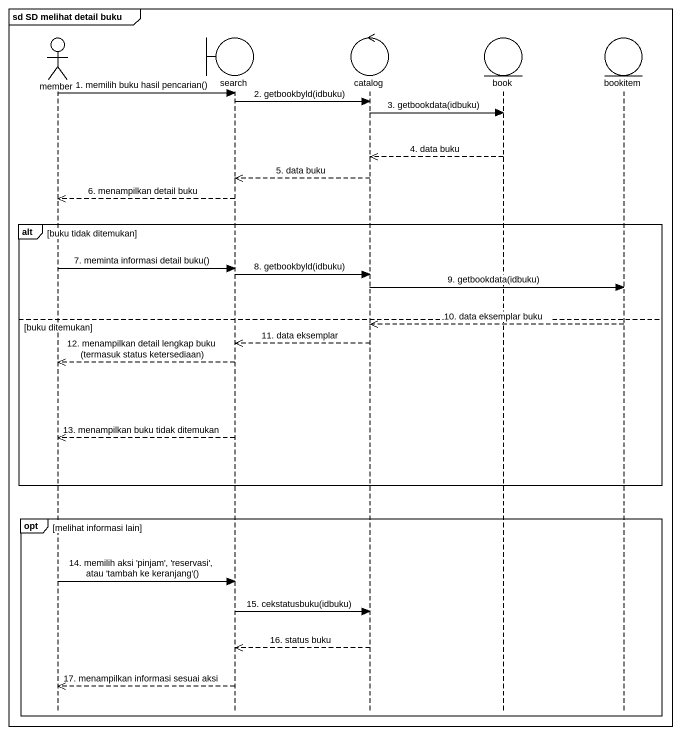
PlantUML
@startuml
mainframe sd SD melihat detail buku
hide footbox
actor member
boundary search
control catalog
entity book
entity bookitem

member -> search : 1. memilih buku hasil pencarian()
search -> catalog : 2. getbookbyld(idbuku)
catalog -> book : 3. getbookdata(idbuku)
book -->> catalog : 4. data buku
catalog -->> search : 5. data buku
search -->> member : 6. menampilkan detail buku
alt buku tidak ditemukan
  member -> search : 7. meminta informasi detail buku()
  search -> catalog : 8. getbookbyld(idbuku)
  catalog -> bookitem : 9. getbookdata(idbuku)
else buku ditemukan
  bookitem -->> catalog : 10. data eksemplar buku
  catalog -->> search : 11. data eksemplar
  search -->> member : 12. menampilkan detail lengkap buku (termasuk status ketersediaan)
  search -->> member : 13. menampilkan buku tidak ditemukan
end
opt melihat informasi lain
  member -> search : 14. memilih aksi 'pinjam', 'reservasi', atau 'tambah ke keranjang'()
  search -> catalog : 15. cekstatusbuku(idbuku)
  catalog -->> search : 16. status buku
  search -->> member : 17. menampilkan informasi sesuai aksi
end
@enduml
